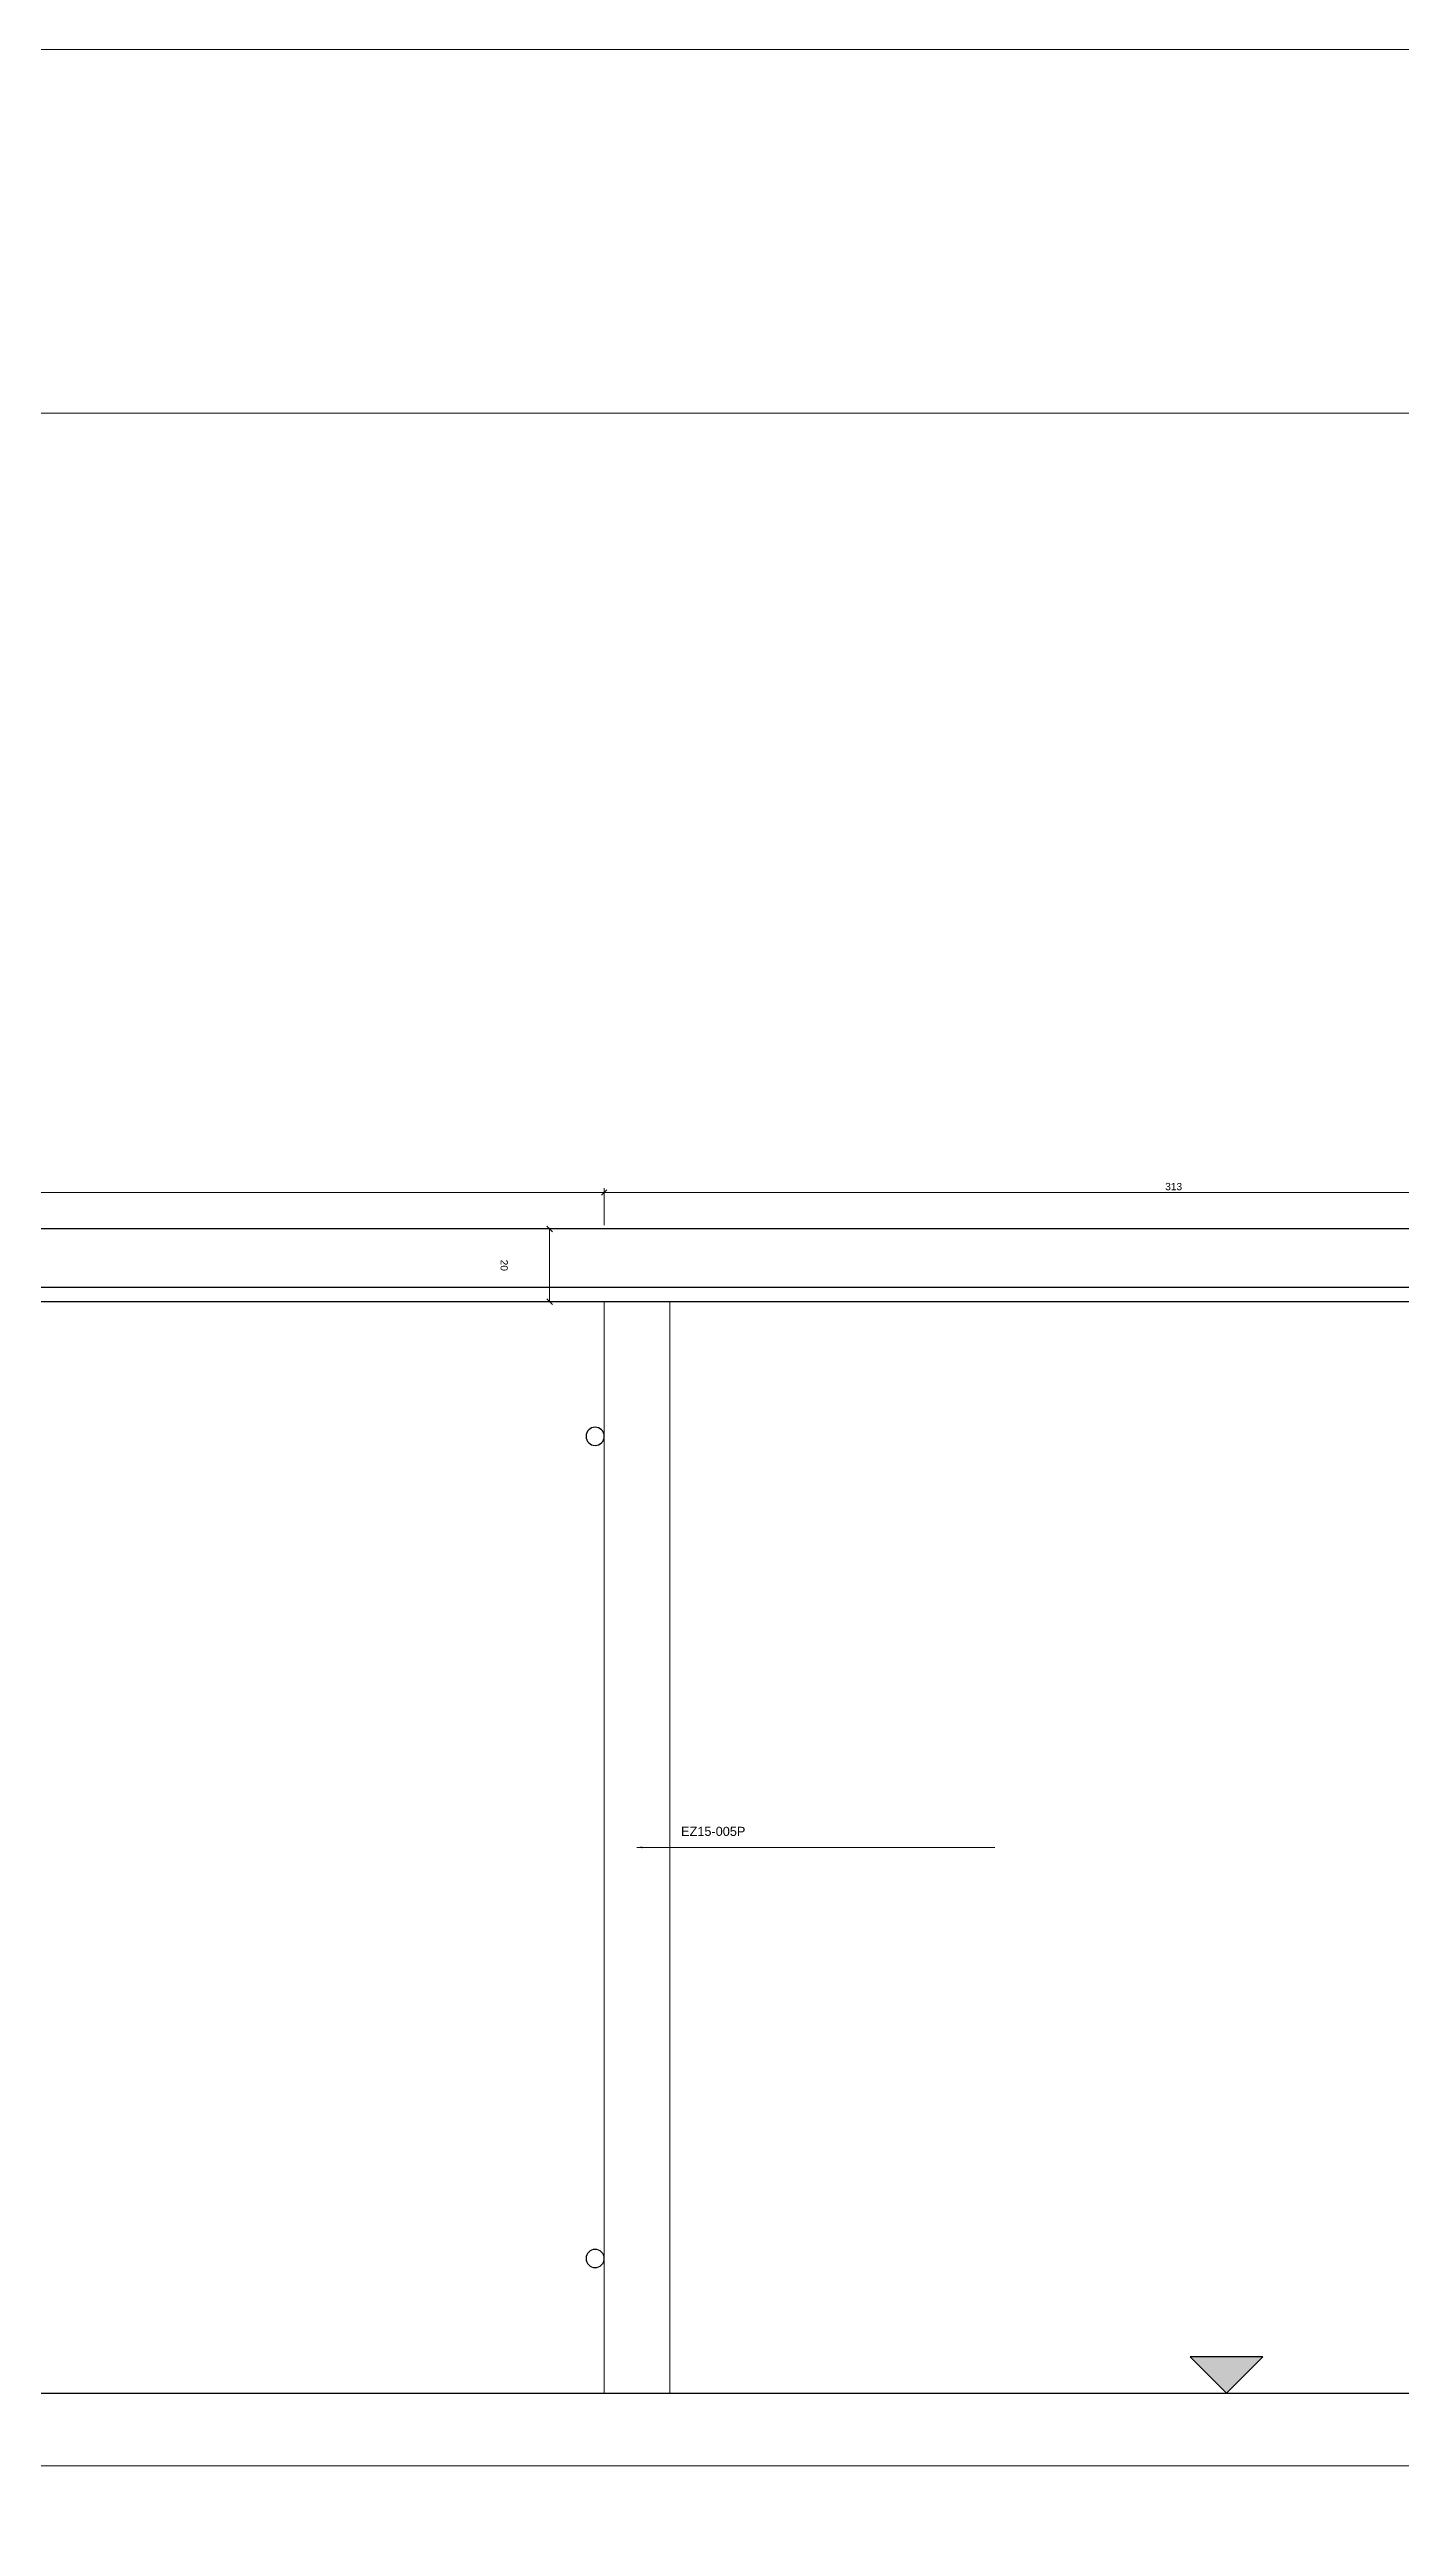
# Paper-space layout 'Right cabinet side2' of a CAD drawing. Header units: millimetres. Extents: x -4 to 1481, y -4 to 1046.
# Drawn here: x 367 to 739, y 365 to 1046 of the extents above; entities that cross this region are included whole.
import ezdxf

# ---------------------------------------------------------------- set-up
doc = ezdxf.new("R2010")
doc.units = ezdxf.units.MM
doc.layers.get('0').update_dxf_attribs({"true_color": 0xc2c2ced6})
doc.layers.add('New project_cabinet-001_Right cabinet side_View from above', color=1, linetype='Continuous', true_color=0xc2ff0000)
doc.layers.add('TitleBlock', color=7, linetype='Continuous')
doc.styles.add('Beschriftung', font='arial.ttf')
doc.styles.add('Blum_Dimension', font='arial.ttf', dxfattribs={"height": 2})
doc.dimstyles.new('Blum_Chain', dxfattribs={"dimtxt": 2, "dimasz": 2, "dimexe": 1.25, "dimexo": 1, "dimtad": 0, "dimjust": 4, "dimtih": 1, "dimtoh": 1, "dimtxsty": 'Blum_Dimension', "dimblk1": 'DOTSMALL', "dimsah": 1, "dimcen": 2, "dimadec": 0, "dimazin": 2, "dimtfac": 1, "dimtix": 1, "dimtmove": 0, "dimatfit": 3, "dimldrblk": 'OBLIQUE', "dimfxl": 1, "dimlwd": 5, "dimlwe": 5, "dimarcsym": 0})
doc.dimstyles.new('Blum_Default', dxfattribs={"dimtxt": 2, "dimasz": 1.5, "dimexe": 1.25, "dimexo": 1, "dimtad": 1, "dimtxsty": 'Blum_Dimension', "dimblk": 'OBLIQUE', "dimcen": 2, "dimadec": 0, "dimazin": 2, "dimtfac": 1, "dimtix": 1, "dimtmove": 0, "dimatfit": 3, "dimfxl": 1, "dimlwd": 5, "dimlwe": 5, "dimarcsym": 0})

# ---------------------------------------------------------------- blocks, each defined once
blk = doc.blocks.new('TitleBlock_Right cabinet side2')
at = {"layer": 'TitleBlock', "lineweight": 0}
for points in [[(-0.79, -0.79, 0), (-0.79, 209.21, 0), (296.21, 209.21, 0), (296.21, -0.79, 0)], [(9.21, 9.21, 0), (9.21, 189.21, 0), (286.21, 189.21, 0), (286.21, 9.21, 0)]]:
    blk.add_polyline3d(points, close=True, dxfattribs=at)
blk = doc.blocks.new('Blum_Trinagle_Filled')
h = blk.add_hatch(color=256)
h.dxf.hatch_style = 1
h.paths.add_polyline_path([(2, 2), (-2, 2), (0, 0)])
blk.add_lwpolyline([(0, 0), (2, 2), (-2, 2)], close=True)
blk = doc.blocks.new('_DotSmall')
at = {"color": 0, "linetype": 'ByBlock', "const_width": 0.5}
blk.add_lwpolyline([(-0.0625, 0, 1), (0.0625, 0, 1)], format="xyb", close=True, dxfattribs=at)
blk = doc.blocks.new('*D379')
at = {"layer": 'Defpoints', "color": 0, "lineweight": 0}
for p in [(190.71, 401.83), (1181.71, 401.83), (1181.71, 381.83)]:
    blk.add_point(p, dxfattribs=at)
at = {"layer": 'New project_cabinet-001_Right cabinet side_View from above', "color": 0, "lineweight": 5}
for p, q in [((190.71, 400.83), (190.71, 380.58)), ((1181.71, 400.83), (1181.71, 380.58)), ((190.71, 381.83), (1179.71, 381.83))]:
    blk.add_line(p, q, dxfattribs=at)
at = {"layer": 'New project_cabinet-001_Right cabinet side_View from above', "color": 0, "lineweight": 0}
blk.add_solid([(1179.71, 381.49), (1179.71, 382.16), (1181.71, 381.83)], dxfattribs=at)
at = {"layer": 'New project_cabinet-001_Right cabinet side_View from above', "color": 0, "lineweight": 5, "xscale": 2, "yscale": 2, "zscale": 2, "rotation": 180}
blk.add_blockref('_DotSmall', (190.71, 381.83), dxfattribs=at)
at = {"layer": 'New project_cabinet-001_Right cabinet side_View from above', "color": 0, "lineweight": 0, "insert": (1181.71, 377.94), "char_height": 2, "attachment_point": 5, "rotation": 270, "style": 'Blum_Dimension'}
blk.add_mtext('991', dxfattribs=at)
blk = doc.blocks.new('_Oblique')
at = {"color": 0, "linetype": 'ByBlock', "lineweight": -2}
blk.add_line((-0.5, -0.5), (0.5, 0.5), dxfattribs=at)
blk = doc.blocks.new('*D382')
at = {"layer": 'Defpoints', "color": 0, "lineweight": 0}
for p in [(190.71, 401.83), (1190.71, 401.83), (1190.71, 381.83)]:
    blk.add_point(p, dxfattribs=at)
at = {"layer": 'New project_cabinet-001_Right cabinet side_View from above', "color": 0, "lineweight": 5}
for p, q in [((190.71, 400.83), (190.71, 380.58)), ((1190.71, 400.83), (1190.71, 380.58)), ((190.71, 381.83), (1188.71, 381.83))]:
    blk.add_line(p, q, dxfattribs=at)
at = {"layer": 'New project_cabinet-001_Right cabinet side_View from above', "color": 0, "lineweight": 0}
blk.add_solid([(1188.71, 381.49), (1188.71, 382.16), (1190.71, 381.83)], dxfattribs=at)
at = {"layer": 'New project_cabinet-001_Right cabinet side_View from above', "color": 0, "lineweight": 5, "xscale": 2, "yscale": 2, "zscale": 2, "rotation": 180}
blk.add_blockref('_DotSmall', (190.71, 381.83), dxfattribs=at)
at = {"layer": 'New project_cabinet-001_Right cabinet side_View from above', "color": 0, "lineweight": 0, "insert": (1190.71, 331.83), "char_height": 2, "attachment_point": 5, "rotation": 270, "style": 'Blum_Dimension'}
blk.add_mtext('1000', dxfattribs=at)
blk = doc.blocks.new('*D397')
at = {"layer": 'Defpoints', "color": 0, "lineweight": 0}
for p in [(504.71, 721.83), (519.71, 721.83), (519.71, 701.83)]:
    blk.add_point(p, dxfattribs=at)
at = {"layer": 'New project_cabinet-001_Right cabinet side_View from above', "color": 0, "lineweight": 5}
for p, q in [((518.71, 721.83), (503.46, 721.83)), ((504.71, 701.83), (504.71, 721.83)), ((518.71, 701.83), (503.46, 701.83))]:
    blk.add_line(p, q, dxfattribs=at)
at = {"layer": 'New project_cabinet-001_Right cabinet side_View from above', "color": 0, "lineweight": 5, "xscale": 1.5, "yscale": 1.5, "zscale": 1.5}
for p, rotation in [((504.71, 721.83), 90), ((504.71, 701.83), 270)]:
    blk.add_blockref('_Oblique', p, dxfattribs=dict(at, rotation=rotation))
at = {"layer": 'New project_cabinet-001_Right cabinet side_View from above', "color": 0, "lineweight": 0, "insert": (492.21, 711.83), "char_height": 2, "attachment_point": 5, "rotation": 270, "style": 'Blum_Dimension'}
blk.add_mtext('20', dxfattribs=at)
blk = doc.blocks.new('*D418')
at = {"layer": 'Defpoints', "color": 0, "lineweight": 0}
for p in [(519.71, 731.83), (190.71, 721.83), (519.71, 721.83)]:
    blk.add_point(p, dxfattribs=at)
at = {"layer": 'New project_cabinet-001_Right cabinet side_View from above', "color": 0, "lineweight": 5}
for p, q in [((190.71, 722.83), (190.71, 733.08)), ((190.71, 731.83), (519.71, 731.83)), ((519.71, 722.83), (519.71, 733.08))]:
    blk.add_line(p, q, dxfattribs=at)
at = {"layer": 'New project_cabinet-001_Right cabinet side_View from above', "color": 0, "lineweight": 5, "xscale": 1.5, "yscale": 1.5, "zscale": 1.5, "rotation": 180}
blk.add_blockref('_Oblique', (190.71, 731.83), dxfattribs=at)
at = {"layer": 'New project_cabinet-001_Right cabinet side_View from above', "color": 0, "lineweight": 5, "xscale": 1.5, "yscale": 1.5, "zscale": 1.5}
blk.add_blockref('_Oblique', (519.71, 731.83), dxfattribs=at)
at = {"layer": 'New project_cabinet-001_Right cabinet side_View from above', "color": 0, "lineweight": 0, "insert": (355.21, 733.47), "char_height": 2, "attachment_point": 5, "style": 'Blum_Dimension'}
blk.add_mtext('329', dxfattribs=at)
blk = doc.blocks.new('*D421')
at = {"layer": 'Defpoints', "color": 0, "lineweight": 0}
for p in [(832.71, 731.83), (519.71, 721.83), (832.71, 721.83)]:
    blk.add_point(p, dxfattribs=at)
at = {"layer": 'New project_cabinet-001_Right cabinet side_View from above', "color": 0, "lineweight": 5}
for p, q in [((519.71, 722.83), (519.71, 733.08)), ((519.71, 731.83), (832.71, 731.83)), ((832.71, 722.83), (832.71, 733.08))]:
    blk.add_line(p, q, dxfattribs=at)
at = {"layer": 'New project_cabinet-001_Right cabinet side_View from above', "color": 0, "lineweight": 5, "xscale": 1.5, "yscale": 1.5, "zscale": 1.5, "rotation": 180}
blk.add_blockref('_Oblique', (519.71, 731.83), dxfattribs=at)
at = {"layer": 'New project_cabinet-001_Right cabinet side_View from above', "color": 0, "lineweight": 5, "xscale": 1.5, "yscale": 1.5, "zscale": 1.5}
blk.add_blockref('_Oblique', (832.71, 731.83), dxfattribs=at)
at = {"layer": 'New project_cabinet-001_Right cabinet side_View from above', "color": 0, "lineweight": 0, "insert": (676.21, 733.47), "char_height": 2, "attachment_point": 5, "style": 'Blum_Dimension'}
blk.add_mtext('313', dxfattribs=at)

psp = doc.layouts.new('Right cabinet side2')

# ---------------------------------------------------------------- linework, layer by layer
at = {"linetype": 'Continuous', "lineweight": 30}
for p, q in [((1190.714, 721.828), (190.714, 721.828)), ((190.714, 705.828), (1190.714, 705.828)), ((1190.714, 701.828), (190.714, 701.828)), ((190.714, 401.828), (1190.714, 401.828))]:
    psp.add_line(p, q, dxfattribs=at)
at = {"linetype": 'Continuous', "lineweight": 5}
for p, q in [((519.714, 701.828), (519.714, 401.828)), ((537.714, 701.828), (519.714, 701.828)), ((537.714, 401.828), (537.714, 701.828)), ((537.714, 401.828), (519.714, 401.828))]:
    psp.add_line(p, q, dxfattribs=at)
at = {"linetype": 'Continuous', "lineweight": 30, "extrusion": (0, 0, -1)}
for centre in [(-517.214, 664.828), (-517.214, 438.828)]:
    psp.add_circle(centre, 2.5, dxfattribs=at)

# ---------------------------------------------------------------- block references
at = {"lineweight": 0, "xscale": 5, "yscale": 5, "zscale": 5}
psp.add_blockref('TitleBlock_Right cabinet side2', (0, 0), dxfattribs=at)
at = {"layer": 'New project_cabinet-001_Right cabinet side_View from above', "lineweight": 0, "xscale": 5, "yscale": 5, "zscale": 5}
psp.add_blockref('Blum_Trinagle_Filled', (690.714, 401.828), dxfattribs=at)

# ---------------------------------------------------------------- texts
at = {"lineweight": 0, "insert": (540.839, 554.953), "char_height": 2.5, "attachment_point": 7, "style": 'Beschriftung'}
psp.add_mtext('EZ15-005P', dxfattribs=at)

# ---------------------------------------------------------------- dimensions: what is measured, and where the dimension line sits
at = {"layer": 'New project_cabinet-001_Right cabinet side_View from above', "lineweight": 0}
for base, p1, p2, dimstyle, picture, middle in [((519.714, 731.828), (190.714, 721.828), (519.714, 721.828), 'Blum_Default', '*D418', (355.214, 733.474)), ((832.714, 731.828), (519.714, 721.828), (832.714, 721.828), 'Blum_Default', '*D421', (676.214, 733.474)), ((1181.714, 381.828), (190.714, 401.828), (1181.714, 401.828), 'Blum_Chain', '*D379', (1181.714, 377.936))]:
    dim = psp.add_linear_dim(base=base, p1=p1, p2=p2, dimstyle=dimstyle, override={"dimscale": 0}, dxfattribs=at)
    dim.commit()
    dim.dimension.update_dxf_attribs({"geometry": picture, "text_midpoint": middle})
dim = psp.add_linear_dim(base=(504.714, 721.828), p1=(519.714, 701.828), p2=(519.714, 721.828), angle=90, dimstyle='Blum_Default', override={"dimscale": 0, "dimtad": 4, "dimtmove": 2}, dxfattribs=at)
dim.commit()
dim.dimension.update_dxf_attribs({"geometry": '*D397', "text_midpoint": (492.214, 711.828), "dimtype": 160})
dim = psp.add_linear_dim(base=(1190.714, 381.828), p1=(190.714, 401.828), p2=(1190.714, 401.828), dimstyle='Blum_Chain', override={"dimscale": 0, "dimtmove": 2}, dxfattribs=at)
dim.commit()
dim.dimension.update_dxf_attribs({"geometry": '*D382', "text_midpoint": (1190.714, 331.828), "dimtype": 160, "text_rotation": 90})

# ---------------------------------------------------------------- leaders
at = {"lineweight": 0}
psp.add_leader([(528.714, 551.828), (627.034, 551.828)], dimstyle='Blum_Default', override={"dimscale": 0}, dxfattribs=at)

doc.saveas('drawing.dxf')
